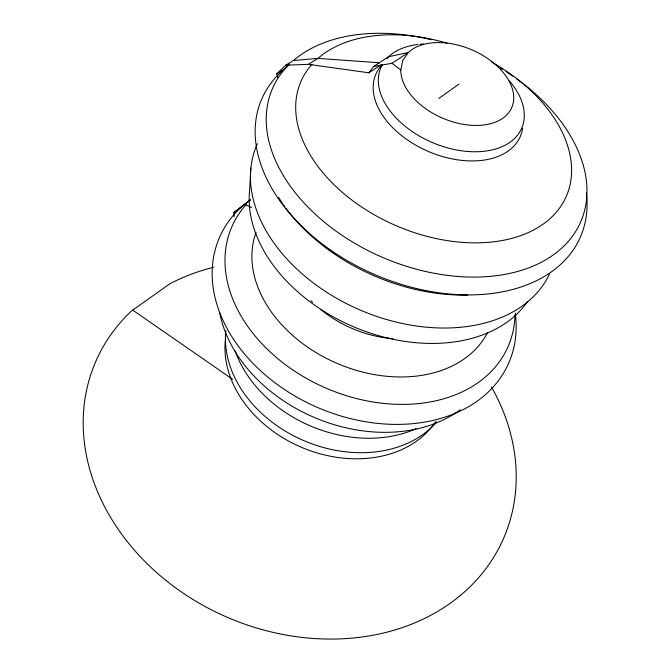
<?xml version="1.0" encoding="UTF-8"?>
<svg xmlns="http://www.w3.org/2000/svg" width="671" height="671" viewBox="0 0 671 671"><rect width="100%" height="100%" fill="white"/><g stroke="black" fill="none" stroke-linecap="round" stroke-linejoin="round"><path stroke-width="1.01" d="M250.87 168.052L249.578 190.707A152.132 106.949 23.3 0 0 358.448 328.79A152.132 106.949 23.3 0 0 527.725 301.346M277.869 77.601L276.771 73.818L285.779 65.188L308.358 64.349L368.924 72.787L373.504 66.538L388.543 56.741L408.362 52.506A59.375 37.173 23.3 0 1 500.549 69.474A59.375 37.173 23.3 0 1 476.544 125.443A59.375 37.173 23.3 0 1 400.78 70.195L402.726 60.516L408.362 52.506L391.998 63.292L373.504 66.538M387.343 58.327L388.543 56.741M276.771 73.818L283.808 69.516L288.991 64.676M233.902 212.539L250.442 199.891L233.902 212.539L234.238 216.691M438.8 98.461L458.93 84.101M368.924 72.787L381.128 64.802M308.358 64.349L317.995 58.385A144.575 94.636 23.3 0 1 446.945 43.154M285.779 65.188L293.437 60.524A167.918 111.302 23.3 0 1 431.126 39.723M293.437 60.524L317.995 58.385L379.568 62.789M244.143 204.236L251.667 207.456M132.749 310.119L232.72 379.367M391.998 63.292L400.83 69.927M515.353 313.097L515.924 319.95A157.66 116.98 23.3 0 1 319.715 408.396A157.66 116.98 23.3 0 1 243.17 205.485M491.558 387.008A222.26 182.445 23.3 0 1 425.271 618.1A222.26 182.445 23.3 0 1 142.093 558.582A222.26 182.445 23.3 0 1 131.147 311.252L170.073 283.657A222.26 182.445 23.3 0 1 213.864 267.192M509.44 80.948A76.662 48.564 23.3 0 1 462.722 150.958A76.662 48.564 23.3 0 1 382.378 64.517M387.108 58.159A76.662 48.564 23.3 0 1 417.823 44.479M419.786 44.261A76.662 48.564 23.3 0 1 423.795 43.984M491.625 62.068A144.575 94.636 23.3 0 1 557.71 210.509A144.575 94.636 23.3 0 1 370.929 212.858A144.575 94.636 23.3 0 1 311.99 64.324M524.579 84.814A167.918 111.302 23.3 0 1 557.131 252.044A167.918 111.302 23.3 0 1 338.335 232.778A167.918 111.302 23.3 0 1 289.503 64.114M500.574 68.316A167.918 111.302 23.3 0 1 502.311 69.373M505.85 71.579A167.918 111.302 23.3 0 1 512.829 76.192M516.259 78.591A167.918 111.302 23.3 0 1 522.944 83.548M522.6 128.278A78.65 50.14 23.3 0 1 426.018 150.438A78.65 50.14 23.3 0 1 382.277 64.55M586.353 192.929A173.621 116.259 23.3 0 1 379.744 276.678A173.621 116.259 23.3 0 1 283.808 69.516M514.992 314.657A150.539 110.614 23.3 0 1 329.646 389.658A150.539 110.614 23.3 0 1 246.148 204.58M549.675 273.718A159.958 110.681 23.3 0 1 357.425 308.845A159.958 110.681 23.3 0 1 257.412 143.686M487.498 332.623A126.257 92.304 23.3 0 1 336.582 363.187A126.257 92.304 23.3 0 1 256.045 232.3M460.205 409.755A143.519 107.939 23.3 0 1 317.811 418.93A143.519 107.939 23.3 0 1 219.643 312.669M436.712 421.984A118.205 91.457 23.3 0 1 303.376 440.444A118.205 91.457 23.3 0 1 225.875 330.602M435.789 421.497A114.926 89.444 23.3 0 1 305.926 449.117A114.926 89.444 23.3 0 1 225.389 339.912M416.079 428.694A120.243 92.019 23.3 0 1 235.135 350.841M467.62 295.047A165.108 111.134 23.3 0 1 285.972 208.245M284.756 206.576A165.108 111.134 23.3 0 1 283.565 204.898M282.407 203.221A165.108 111.134 23.3 0 1 278.608 197.341M392.787 338.696A98.033 70.908 23.3 0 1 320.948 309.658M312.535 302.101A98.033 70.908 23.3 0 1 311.118 300.675"/></g></svg>
